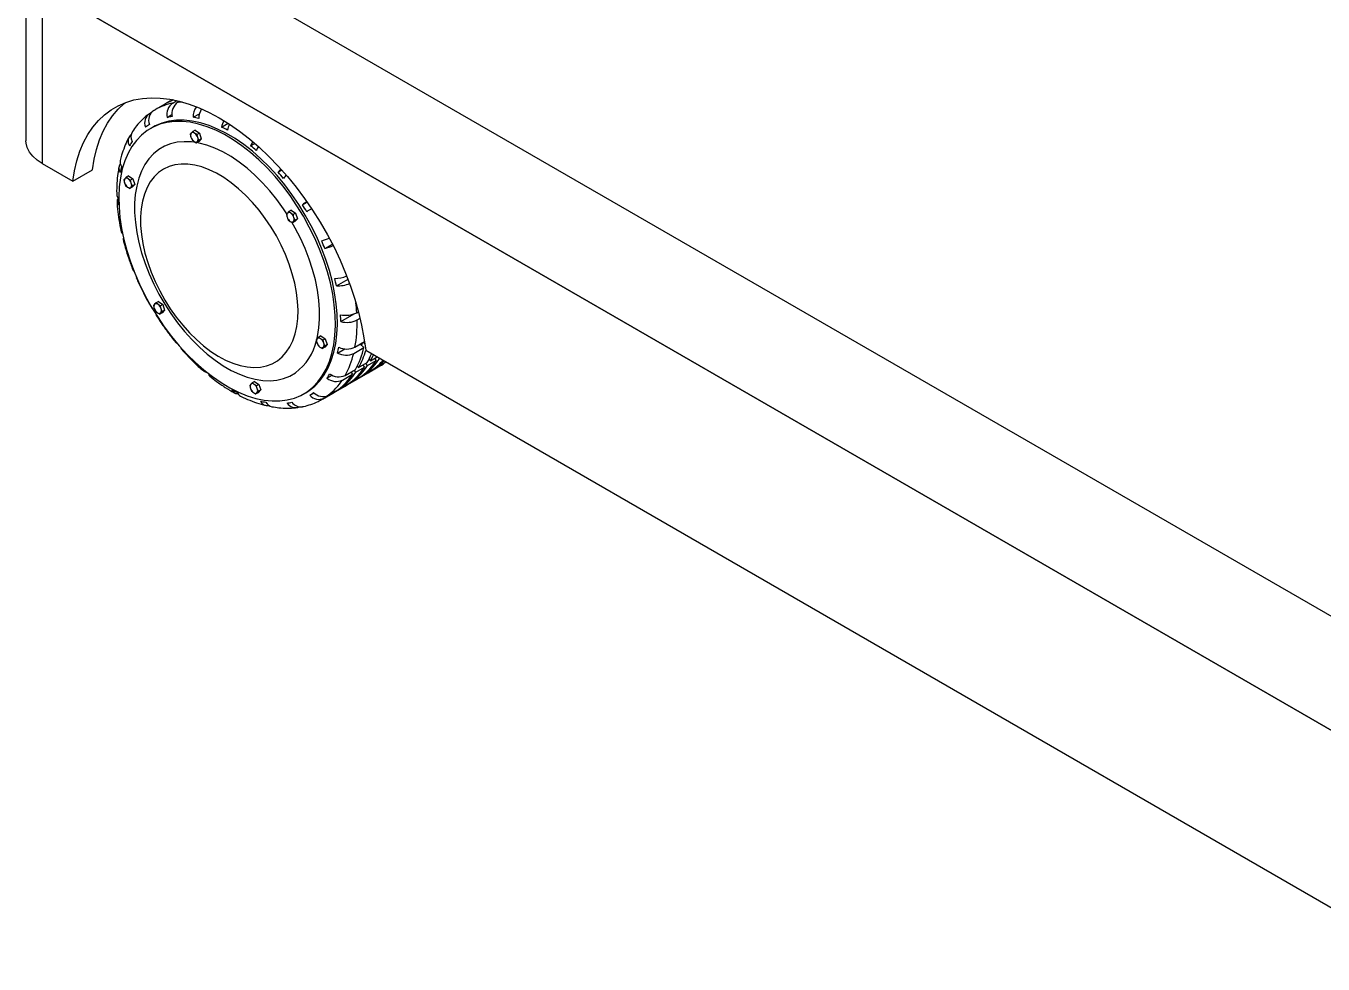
# Model space of a CAD drawing. Header units: millimetres. Extents: x 0 to 4412, y -498 to 1086.
# Drawn here: x 4180.2 to 4273.3, y 325 to 392.3 of the extents above; entities that cross this region are included whole.
import ezdxf

# ---------------------------------------------------------------- set-up
doc = ezdxf.new("R2010")
doc.units = ezdxf.units.MM
doc.header["$LTSCALE"] = 1.8

msp = doc.modelspace()

# ---------------------------------------------------------------- linework, layer by layer
at = {"color": 7, "linetype": 'Continuous', "lineweight": 30}
for p, q in [((4302.9568, 333.1169), (4181.3344, 403.328)), ((4302.9568, 333.1169), (4181.3344, 403.328)), ((4180.1629, 396.7954), (4180.1629, 384.0574)), ((4181.3344, 395.1626), (4302.9568, 324.9515)), ((4181.3344, 395.1626), (4181.3344, 382.4246)), ((4302.9568, 324.9515), (4181.3344, 395.1626)), ((4190.1906, 386.7231), (4189.4552, 386.2985)), ((4190.69, 387.0114), (4190.4169, 386.8537)), ((4190.6981, 386.766), (4191.0065, 386.9441)), ((4191.0724, 386.8263), (4191.1961, 386.8978)), ((4189.0415, 386.0242), (4189.188, 386.1088)), ((4189.3411, 386.2301), (4189.4436, 386.2918)), ((4190.301, 385.7431), (4190.6421, 385.94)), ((4192.1662, 385.7448), (4192.6187, 386.006)), ((4189.2481, 385.0243), (4189.1067, 384.9426)), ((4192.0314, 384.6153), (4191.9574, 384.5278)), ((4192.1358, 384.7203), (4192.0314, 384.6153)), ((4192.3009, 384.8156), (4192.1358, 384.7203)), ((4192.3009, 384.8156), (4192.6117, 384.6055)), ((4192.6117, 384.6055), (4192.4466, 384.5102)), ((4192.6117, 384.6055), (4192.7441, 384.203)), ((4194.2095, 385.0493), (4194.6736, 385.3173)), ((4191.9574, 384.5278), (4192.0084, 384.3178)), ((4192.0084, 384.3178), (4192.0898, 384.1253)), ((4192.5657, 384.0105), (4192.4006, 383.9152)), ((4192.4006, 383.9152), (4192.4745, 384.0026)), ((4192.4976, 384.3001), (4192.4466, 384.5102)), ((4192.4745, 384.0026), (4192.579, 384.1077)), ((4192.579, 384.1077), (4192.4976, 384.3001)), ((4192.7441, 384.203), (4192.5657, 384.0105)), ((4192.7441, 384.203), (4192.579, 384.1077)), ((4196.2917, 383.7043), (4196.5882, 383.8754)), ((4181.3344, 382.4246), (4183.5293, 381.1575)), ((4183.5293, 381.1575), (4184.9435, 381.974)), ((4198.2709, 381.8012), (4198.5366, 381.9546)), ((4187.189, 381.2512), (4187.24, 381.0412)), ((4187.24, 381.0412), (4187.3214, 380.8487)), ((4187.5325, 381.539), (4187.3674, 381.4437)), ((4187.5075, 381.3298), (4187.3674, 381.4437)), ((4187.6781, 381.2336), (4187.5075, 381.3298)), ((4187.5325, 381.539), (4187.8432, 381.3289)), ((4187.8432, 381.3289), (4187.6781, 381.2336)), ((4187.7291, 381.0235), (4187.6781, 381.2336)), ((4187.8105, 380.831), (4187.7291, 381.0235)), ((4187.9756, 380.9264), (4187.7972, 380.7339)), ((4187.9756, 380.9264), (4187.8105, 380.831)), ((4187.8432, 381.3289), (4187.9756, 380.9264)), ((4187.3214, 380.8487), (4187.4615, 380.7348)), ((4187.4615, 380.7348), (4187.6321, 380.6386)), ((4187.7972, 380.7339), (4187.6321, 380.6386)), ((4199.2069, 379.0748), (4199.0418, 378.9795)), ((4199.2069, 379.0748), (4199.5177, 378.8648)), ((4200.0122, 379.4699), (4200.3476, 379.6635)), ((4198.9374, 378.8745), (4198.8634, 378.7871)), ((4199.0418, 378.9795), (4198.9374, 378.8745)), ((4198.9958, 378.3845), (4199.136, 378.2707)), ((4199.182, 378.8657), (4199.0418, 378.9795)), ((4199.136, 378.2707), (4199.3066, 378.1744)), ((4199.3526, 378.7694), (4199.182, 378.8657)), ((4199.4717, 378.2697), (4199.3066, 378.1744)), ((4199.3066, 378.1744), (4199.3805, 378.2619)), ((4199.5177, 378.8648), (4199.3526, 378.7694)), ((4199.3805, 378.2619), (4199.485, 378.3669)), ((4199.6501, 378.4622), (4199.4717, 378.2697)), ((4199.6501, 378.4622), (4199.485, 378.3669)), ((4199.5177, 378.8648), (4199.6501, 378.4622)), ((4201.6223, 376.332), (4202.1633, 376.6443)), ((4202.4573, 373.6427), (4203.2866, 374.1215)), ((4189.67, 372.5216), (4189.5049, 372.4263)), ((4189.67, 372.5216), (4189.9808, 372.3115)), ((4189.4005, 372.3213), (4189.3265, 372.2338)), ((4189.5049, 372.4263), (4189.4005, 372.3213)), ((4189.4589, 371.8313), (4189.5991, 371.7175)), ((4189.6451, 372.3125), (4189.5049, 372.4263)), ((4189.5991, 371.7175), (4189.7697, 371.6212)), ((4189.8157, 372.2162), (4189.6451, 372.3125)), ((4189.9348, 371.7165), (4189.7697, 371.6212)), ((4189.7697, 371.6212), (4189.8437, 371.7087)), ((4189.9808, 372.3115), (4189.8157, 372.2162)), ((4189.8437, 371.7087), (4189.9481, 371.8137)), ((4190.1132, 371.909), (4189.9348, 371.7165)), ((4190.1132, 371.909), (4189.9481, 371.8137)), ((4189.9808, 372.3115), (4190.1132, 371.909)), ((4202.769, 371.0811), (4203.7158, 371.6276)), ((4203.9183, 371.7198), (4204.0355, 371.7875)), ((4203.9385, 371.1957), (4204.1522, 371.3191)), ((4201.001, 369.7697), (4201.052, 369.5596)), ((4201.3445, 370.0575), (4201.1794, 369.9622)), ((4201.3195, 369.8483), (4201.1794, 369.9622)), ((4201.4901, 369.7521), (4201.3195, 369.8483)), ((4201.3445, 370.0575), (4201.6552, 369.8474)), ((4201.6552, 369.8474), (4201.4901, 369.7521)), ((4201.5411, 369.542), (4201.4901, 369.7521)), ((4201.6552, 369.8474), (4201.7876, 369.4448)), ((4201.052, 369.5596), (4201.1334, 369.3671)), ((4201.1334, 369.3671), (4201.2735, 369.2533)), ((4201.2735, 369.2533), (4201.4441, 369.1571)), ((4201.6092, 369.2524), (4201.4441, 369.1571)), ((4201.6225, 369.3495), (4201.5411, 369.542)), ((4201.7876, 369.4448), (4201.6092, 369.2524)), ((4201.7876, 369.4448), (4201.6225, 369.3495)), ((4202.5364, 368.8217), (4203.0528, 369.1199)), ((4203.6914, 368.7964), (4204.4268, 369.221)), ((4203.7868, 369.2423), (4204.4743, 369.6392)), ((4204.1554, 369.4552), (4204.4268, 369.221)), ((4204.4957, 369.4874), (4204.3817, 369.5858)), ((4204.5531, 369.0208), (4278.1812, 326.5162)), ((4203.9501, 367.8869), (4204.0491, 367.7741)), ((4204.0491, 367.7741), (4204.6714, 368.1334)), ((4204.3445, 367.9447), (4204.4669, 367.796)), ((4204.6932, 367.9266), (4204.5708, 368.0753)), ((4204.6932, 367.9266), (4205.3154, 368.2858)), ((4204.7986, 368.3767), (4204.8976, 368.264)), ((4204.8976, 368.264), (4205.3808, 368.5429)), ((4204.9615, 367.538), (4205.6969, 367.9626)), ((4205.0756, 367.6065), (4205.811, 368.031)), ((4205.193, 368.4345), (4205.3154, 368.2858)), ((4205.3534, 367.8468), (4205.3752, 367.8123)), ((4205.3752, 367.8123), (4206.0108, 368.1792)), ((4205.5417, 368.4165), (4205.489, 368.4804)), ((4205.5417, 368.4165), (4205.5708, 368.4332)), ((4205.6965, 367.9624), (4205.811, 368.031)), ((4201.7751, 367.0186), (4202.1459, 367.2327)), ((4202.883, 366.8816), (4203.6184, 367.3061)), ((4203.0875, 367.219), (4203.8228, 367.6435)), ((4203.2644, 366.5584), (4203.8867, 366.9176)), ((4203.3786, 366.6268), (4204.0008, 366.986)), ((4203.496, 367.4548), (4203.6184, 367.3061)), ((4203.6781, 366.8326), (4204.3004, 367.1919)), ((4203.8447, 367.4368), (4203.7223, 367.5855)), ((4203.8447, 367.4368), (4204.4669, 367.796)), ((4203.8867, 366.9176), (4204.0008, 366.986)), ((4203.9863, 367.0105), (4204.0008, 366.986)), ((4204.113, 367.0482), (4204.7352, 367.4074)), ((4204.2271, 367.1166), (4204.2126, 367.1412)), ((4204.2271, 367.1166), (4204.8493, 367.4758)), ((4204.5048, 367.3569), (4204.5267, 367.3225)), ((4204.5267, 367.3225), (4205.1489, 367.6817)), ((4204.7352, 367.4074), (4204.8493, 367.4758)), ((4204.8348, 367.5004), (4204.8493, 367.4758)), ((4205.0756, 367.6065), (4205.0611, 367.631)), ((4196.3065, 366.5805), (4196.2325, 366.4931)), ((4196.2325, 366.4931), (4196.2835, 366.283)), ((4196.2835, 366.283), (4196.3649, 366.0905)), ((4196.4109, 366.6855), (4196.3065, 366.5805)), ((4196.576, 366.7809), (4196.4109, 366.6855)), ((4196.576, 366.7809), (4196.8868, 366.5708)), ((4196.8868, 366.5708), (4196.7217, 366.4755)), ((4196.7727, 366.2654), (4196.7217, 366.4755)), ((4196.7497, 365.9679), (4196.8541, 366.0729)), ((4196.8541, 366.0729), (4196.7727, 366.2654)), ((4197.0192, 366.1682), (4196.8408, 365.9758)), ((4197.0192, 366.1682), (4196.8541, 366.0729)), ((4196.8868, 366.5708), (4197.0192, 366.1682)), ((4201.5684, 365.5818), (4202.3038, 366.0063)), ((4201.8679, 365.7876), (4202.6033, 366.2122)), ((4202.1896, 365.9379), (4202.3038, 366.0063)), ((4202.2892, 366.0308), (4202.3038, 366.0063)), ((4202.4159, 366.0685), (4203.0382, 366.4277)), ((4202.53, 366.1369), (4202.5155, 366.1615)), ((4202.53, 366.1369), (4203.1523, 366.4962)), ((4202.8078, 366.3772), (4202.8296, 366.3428)), ((4202.8296, 366.3428), (4203.4519, 366.702)), ((4203.0382, 366.4277), (4203.1523, 366.4962)), ((4203.1378, 366.5207), (4203.1523, 366.4962)), ((4203.3786, 366.6268), (4203.364, 366.6513)), ((4203.6563, 366.8671), (4203.6781, 366.8326)), ((4196.8408, 365.9758), (4196.6757, 365.8805)), ((4196.6757, 365.8805), (4196.7497, 365.9679)), ((4200.1058, 365.8896), (4200.2472, 365.9712)), ((4200.5372, 365.7946), (4200.84, 365.9694)), ((4201.4542, 365.5133), (4202.1896, 365.9379)), ((4201.5684, 365.5818), (4201.4657, 365.52))]:
    msp.add_line(p, q, dxfattribs=at)
at = {"color": 7, "linetype": 'Continuous', "lineweight": 30, "flags": 128}
for points in [[(4183.5293, 381.1575), (4183.6506, 381.9137), (4183.8205, 382.6303), (4184.0383, 383.304), (4184.3029, 383.9315), (4184.6131, 384.51), (4184.9674, 385.0368), (4185.3642, 385.5093), (4185.8017, 385.9254), (4186.2777, 386.2832), (4186.79, 386.5809), (4187.3363, 386.8172), (4187.9139, 386.9909), (4188.5203, 387.1013), (4189.1525, 387.1478), (4189.8075, 387.1302), (4190.4824, 387.0486), (4191.174, 386.9034), (4191.8789, 386.6952), (4192.594, 386.4251), (4193.3159, 386.0942), (4194.0412, 385.7042), (4194.7664, 385.2568), (4195.4883, 384.7542), (4196.2034, 384.1988), (4196.9083, 383.593), (4197.5999, 382.9398), (4198.2748, 382.2422), (4198.9299, 381.5034), (4199.562, 380.727), (4200.1684, 379.9166), (4200.7461, 379.0759), (4201.2923, 378.2089), (4201.8047, 377.3197), (4202.2807, 376.4123), (4202.7181, 375.4912), (4203.1149, 374.5605), (4203.4692, 373.6246), (4203.7794, 372.688), (4204.044, 371.7549), (4204.2618, 370.8298), (4204.4317, 369.917), (4204.5531, 369.0208)], [(4184.9435, 381.974), (4185.0648, 382.7301), (4185.2347, 383.4467), (4185.4525, 384.1204), (4185.7171, 384.7479), (4186.0273, 385.3264), (4186.3816, 385.8532), (4186.7785, 386.3257), (4187.2159, 386.7419), (4187.2823, 386.7972)], [(4191.0724, 386.8263), (4191.2641, 386.8453), (4191.367, 386.8523)], [(4200.2472, 365.9712), (4200.4911, 366.1251), (4200.8945, 366.4455), (4201.2581, 366.8246), (4201.5794, 367.26), (4201.8565, 367.7488), (4202.0874, 368.2878), (4202.2708, 368.8736), (4202.4053, 369.5024), (4202.4902, 370.1701), (4202.5249, 370.8723), (4202.5092, 371.6045), (4202.4431, 372.3619), (4202.3271, 373.1397), (4202.1619, 373.9328), (4201.9486, 374.736), (4201.6887, 375.5442), (4201.3837, 376.3521), (4201.0357, 377.1544), (4200.647, 377.946), (4200.2199, 378.7217), (4199.7574, 379.4765), (4199.2624, 380.2055), (4198.7381, 380.9039), (4198.1879, 381.5673), (4197.6154, 382.1914), (4197.0243, 382.772), (4196.4185, 383.3055), (4195.8018, 383.7883), (4195.1782, 384.2173), (4194.5519, 384.5898), (4193.9269, 384.9033), (4193.3071, 385.1559), (4192.6968, 385.3458), (4192.0997, 385.4718), (4191.5198, 385.5331), (4190.9608, 385.5294), (4190.4264, 385.4606), (4189.92, 385.3272), (4189.4449, 385.13), (4189.2481, 385.0243)], [(4200.3496, 366.0434), (4200.7531, 366.3638), (4201.1167, 366.743), (4201.438, 367.1783), (4201.7151, 367.6671), (4201.946, 368.2062), (4202.1294, 368.792), (4202.2639, 369.4208), (4202.3488, 370.0884), (4202.3835, 370.7906), (4202.3677, 371.5228), (4202.3016, 372.2803), (4202.1856, 373.0581), (4202.0205, 373.8511), (4201.8072, 374.6544), (4201.5473, 375.4625), (4201.2423, 376.2704), (4200.8943, 377.0727), (4200.5055, 377.8643), (4200.0785, 378.64), (4199.616, 379.3948), (4199.1209, 380.1238), (4198.5966, 380.8223), (4198.0465, 381.4857), (4197.474, 382.1097), (4196.8829, 382.6904), (4196.277, 383.2238), (4195.6603, 383.7066), (4195.0368, 384.1357), (4194.4105, 384.5082), (4193.7854, 384.8217), (4193.1657, 385.0742), (4192.5553, 385.2641), (4191.9582, 385.3902), (4191.3783, 385.4515), (4190.8194, 385.4478), (4190.2849, 385.379), (4189.7785, 385.2456), (4189.3035, 385.0484), (4188.8628, 384.7888), (4188.4593, 384.4683), (4188.0957, 384.0892), (4187.7744, 383.6538), (4187.4973, 383.165), (4187.2664, 382.626), (4187.083, 382.0402), (4186.9485, 381.4114), (4186.8636, 380.7438), (4186.8289, 380.0416), (4186.8447, 379.3094), (4186.9108, 378.5519), (4187.0268, 377.7741), (4187.1919, 376.981), (4187.4052, 376.1778), (4187.6651, 375.3696), (4187.9701, 374.5618), (4188.3181, 373.7594), (4188.7069, 372.9678), (4189.1339, 372.1921), (4189.5964, 371.4373), (4190.0915, 370.7083), (4190.6158, 370.0099), (4191.1659, 369.3465), (4191.7384, 368.7224), (4192.3295, 368.1418), (4192.9354, 367.6084), (4193.5521, 367.1255), (4194.1756, 366.6965), (4194.8019, 366.324), (4195.427, 366.0105), (4196.0467, 365.7579), (4196.6571, 365.568), (4197.2542, 365.442), (4197.8341, 365.3807), (4198.3931, 365.3844), (4198.9275, 365.4532), (4199.4339, 365.5866), (4199.9089, 365.7838), (4200.3496, 366.0434)], [(4181.3344, 382.4246), (4180.9607, 382.6736), (4180.6522, 382.9507), (4180.4151, 383.2504), (4180.2543, 383.5666), (4180.1731, 383.8927), (4180.1629, 384.0574)], [(4192.3862, 383.9324), (4192.0523, 383.9767), (4191.5272, 383.9959), (4191.0255, 383.9497), (4190.5511, 383.8386), (4190.1075, 383.6634), (4189.6982, 383.4255), (4189.3262, 383.1265), (4188.9944, 382.7689), (4188.7053, 382.3554), (4188.4611, 381.889), (4188.2637, 381.3734), (4188.1146, 380.8124), (4188.0148, 380.2104), (4187.9653, 379.5718), (4187.9662, 378.9017), (4188.0177, 378.205), (4188.1194, 377.4871), (4188.2704, 376.7534), (4188.4696, 376.0096), (4188.7156, 375.2612), (4189.0063, 374.514), (4189.3397, 373.7737), (4189.7132, 373.0459), (4190.1239, 372.3361), (4190.5687, 371.6497), (4191.0442, 370.9921), (4191.5469, 370.368), (4192.0728, 369.7825), (4192.6181, 369.2397), (4193.1784, 368.744), (4193.7496, 368.2991), (4194.3274, 367.9083), (4194.9072, 367.5747), (4195.4848, 367.3008), (4196.0557, 367.0886), (4196.6155, 366.9398), (4197.1601, 366.8555), (4197.6852, 366.8363), (4198.1869, 366.8825), (4198.6613, 366.9936), (4199.1049, 367.1688), (4199.5142, 367.4067), (4199.5142, 367.4067)], [(4198.8893, 378.813), (4198.6437, 379.1824), (4198.1682, 379.8401), (4197.6655, 380.4641), (4197.1396, 381.0497), (4196.5944, 381.5924), (4196.034, 382.0881), (4195.4628, 382.5331), (4194.8851, 382.9238), (4194.3052, 383.2575), (4193.7276, 383.5314), (4193.1567, 383.7436), (4192.5969, 383.8924), (4192.4202, 383.9265)], [(4198.2176, 368.273), (4198.5564, 368.5485), (4198.8556, 368.8813), (4199.1125, 369.2688), (4199.3248, 369.7074), (4199.4906, 370.1933), (4199.6086, 370.7222), (4199.6776, 371.2896), (4199.6971, 371.8903), (4199.6669, 372.5191), (4199.5872, 373.1705), (4199.4588, 373.8388), (4199.2828, 374.518), (4199.0607, 375.2023), (4198.7944, 375.8856), (4198.4864, 376.5619), (4198.1394, 377.2253), (4197.7563, 377.8699), (4197.3406, 378.4901), (4196.8958, 379.0803), (4196.426, 379.6355), (4195.9352, 380.1508), (4195.4277, 380.6216), (4194.9081, 381.0437), (4194.3809, 381.4136), (4193.8506, 381.7278), (4193.322, 381.9837), (4192.7997, 382.1791), (4192.2884, 382.3121), (4191.7924, 382.3817), (4191.3162, 382.3871), (4190.8639, 382.3285), (4190.4396, 382.2062), (4190.0469, 382.0214), (4189.6893, 381.7757), (4189.3699, 381.4712), (4189.0916, 381.1106), (4188.8567, 380.6971), (4188.6674, 380.2343), (4188.5254, 379.7264), (4188.4318, 379.1776), (4188.3875, 378.593), (4188.3929, 377.9775), (4188.4479, 377.3367), (4188.552, 376.6762), (4188.7044, 376.0016), (4188.9037, 375.3191), (4189.1481, 374.6346), (4189.4355, 373.954), (4189.7634, 373.2835), (4190.1289, 372.6288), (4190.5288, 371.9957), (4190.9595, 371.3898), (4191.4173, 370.8164), (4191.8981, 370.2806), (4192.3978, 369.7871), (4192.9119, 369.3401), (4193.4359, 368.9437), (4193.9652, 368.6012), (4194.4952, 368.3158), (4195.0212, 368.09), (4195.5386, 367.9256), (4196.0428, 367.8242), (4196.5295, 367.7866), (4196.9942, 367.8133), (4197.433, 367.9038), (4197.842, 368.0575), (4198.2176, 368.273)], [(4201.0451, 369.7945), (4201.0978, 370.0198), (4201.1976, 370.6218), (4201.2472, 371.2604), (4201.2462, 371.9305), (4201.1947, 372.6272), (4201.093, 373.3451), (4200.942, 374.0788), (4200.7428, 374.8226), (4200.4969, 375.571), (4200.2061, 376.3182), (4199.8727, 377.0585), (4199.4992, 377.7863), (4199.2614, 378.2074)], [(4188.1359, 374.1664), (4188.1194, 374.1706), (4188.0978, 374.1876), (4188.0991, 374.2148), (4188.1079, 374.2313)], [(4189.2195, 372.0464), (4189.2133, 372.0433), (4189.2005, 372.0386), (4189.2092, 372.0467), (4189.2163, 372.0518)], [(4189.5284, 371.5436), (4189.5221, 371.5361), (4189.5168, 371.5224)], [(4204.267, 369.3589), (4204.2833, 369.4167), (4204.3186, 369.5493)], [(4205.9641, 368.1523), (4205.9161, 368.1061), (4205.811, 368.031)], [(4203.9988, 366.9847), (4204.071, 367.0243), (4204.2271, 367.1166)], [(4204.8473, 367.4746), (4204.9195, 367.5141), (4205.0756, 367.6065)], [(4202.3017, 366.005), (4202.3739, 366.0446), (4202.53, 366.1369)], [(4203.1502, 366.4949), (4203.2224, 366.5344), (4203.3786, 366.6268)]]:
    msp.add_lwpolyline(points, dxfattribs=at)
at = {"color": 7, "linetype": 'Continuous', "lineweight": 30}
for centre, radius, start, end in [((4191.509, 382.7247), 4.1219, 101.346303, 120.072428), ((4192.2044, 383.2327), 4.0296, 111.12444, 119.982813), ((4191.2539, 385.9618), 0.9776, 124.646796, 192.923418), ((4192.4198, 383.3841), 4.0062, 115.255123, 121.900306), ((4191.6488, 385.9924), 1.0138, 124.653007, 190.94491), ((4193.4621, 385.7655), 1.296, 145.206646, 180.91568), ((4189.4927, 385.35), 0.8113, 123.787404, 202.113311), ((4189.8136, 385.5318), 0.8431, 124.086705, 200.362925), ((4191.1607, 381.5288), 4.3011, 96.772817, 101.529538), ((4191.0449, 379.4456), 6.3982, 76.256351, 79.906465), ((4193.9289, 385.6261), 1.3644, 148.006261, 178.550798), ((4188.44, 384.3487), 0.7352, 148.852214, 207.046989), ((4191.0274, 382.0195), 3.7918, 121.907897, 127.081601), ((4192.2889, 384.4457), 0.3083, 146.638879, 204.51647), ((4192.1487, 384.4724), 0.1849, 46.494782, 129.379264), ((4191.9183, 384.1144), 0.6083, 17.775421, 53.984943), ((4195.7415, 384.7672), 1.5578, 151.612232, 169.564858), ((4189.8012, 376.1438), 9.9369, 60.942488, 63.664113), ((4196.1799, 384.479), 1.5916, 151.237196, 167.261591), ((4188.1668, 384.0298), 0.6637, 131.928192, 210.123868), ((4191.8311, 381.3453), 4.847, 146.586312, 150.978771), ((4192.5876, 384.5035), 0.6083, 197.775421, 233.984943), ((4192.3572, 384.1456), 0.1849, 226.494782, 309.379264), ((4192.217, 384.1722), 0.3083, 326.638879, 24.51647), ((4197.9958, 382.9782), 1.8523, 146.689723, 156.921498), ((4187.4375, 372.6373), 14.1731, 49.190294, 51.33818), ((4198.462, 382.5091), 1.9585, 144.86668, 154.097031), ((4187.3321, 382.1013), 0.5044, 141.893934, 217.909215), ((4187.4968, 382.5409), 0.5764, 168.266195, 214.880394), ((4194.2951, 380.4358), 7.4848, 166.277251, 169.564912), ((4200.5023, 380.0466), 2.8386, 135.71769, 141.820701), ((4187.5205, 381.1691), 0.3083, 146.638879, 204.51647), ((4187.8192, 381.2269), 0.6083, 197.775421, 233.984943), ((4187.3803, 381.1957), 0.1849, 46.494782, 129.379264), ((4187.1499, 380.8378), 0.6083, 17.775421, 53.984943), ((4187.4486, 380.8956), 0.3083, 326.638879, 24.51647), ((4184.8929, 370.0488), 17.807, 39.454193, 41.298874), ((4201.1196, 379.1751), 3.3061, 133.150841, 138.529984), ((4187.0632, 380.2253), 0.3855, 182.834691, 225.163512), ((4198.1746, 380.1418), 11.3849, 180.955554, 183.44121), ((4187.5888, 380.8689), 0.1849, 226.494782, 309.379264), ((4187.0323, 379.704), 0.331, 136.62986, 227.872231), ((4207.2757, 369.0152), 12.7302, 123.0536, 124.790045), ((4183.5179, 369.0157), 19.5282, 30.632051, 32.366675), ((4225.1658, 338.0771), 47.845, 120.78596, 121.283543), ((4199.1949, 378.705), 0.3083, 146.638879, 204.51647), ((4199.4936, 378.7627), 0.6083, 197.775421, 233.984943), ((4199.0547, 378.7316), 0.1849, 46.494782, 129.379264), ((4199.2632, 378.4048), 0.1849, 226.494782, 309.379264), ((4198.8243, 378.3737), 0.6083, 17.775421, 53.984943), ((4199.123, 378.4314), 0.3083, 326.638879, 24.51647), ((4187.1994, 377.5673), 0.2015, 195.218958, 241.449419), ((4187.2944, 377.0043), 0.1603, 141.692911, 242.624126), ((4199.7878, 381.9696), 5.3483, 287.510504, 293.71352), ((4184.2929, 369.3765), 18.6733, 21.869151, 23.656331), ((4200.5558, 380.5407), 4.3417, 284.220105, 292.55222), ((4187.9213, 374.7676), 0.0618, 207.180937, 261.500084), ((4202.2583, 376.7494), 2.5742, 271.614871, 291.397009), ((4187.2418, 370.3176), 15.5746, 12.327292, 14.344302), ((4202.5154, 375.9831), 2.3411, 268.576461, 292.212107), ((4189.6581, 372.1517), 0.3083, 146.638879, 204.51647), ((4189.9568, 372.2095), 0.6083, 197.775421, 233.984943), ((4189.5178, 372.1784), 0.1849, 46.494782, 129.379264), ((4189.7264, 371.8516), 0.1849, 226.494782, 309.379264), ((4189.2874, 371.8205), 0.6083, 17.775421, 53.984943), ((4189.5861, 371.8782), 0.3083, 326.638879, 24.51647), ((4203.1382, 373.2243), 1.6947, 256.761276, 297.409634), ((4191.3858, 370.8912), 11.3849, 0.955554, 3.44121), ((4190.767, 370.9262), 13.1753, 3.453508, 6.574799), ((4203.2087, 372.6179), 1.5984, 254.034183, 297.16367), ((4194.0499, 370.9809), 9.8909, 349.876467, 1.244767), ((4197.1048, 370.6314), 4.0254, 306.76591, 346.92619), ((4201.3325, 369.6876), 0.3083, 146.638879, 204.51647), ((4201.1923, 369.7142), 0.1849, 46.494782, 129.379264), ((4200.9619, 369.3563), 0.6083, 17.775421, 53.984943), ((4190.9784, 369.6231), 0.0696, 162.25022, 277.723934), ((4191.3846, 369.19), 0.1006, 168.429791, 217.318047), ((4201.6312, 369.7453), 0.6083, 197.775421, 233.984943), ((4201.4008, 369.3874), 0.1849, 226.494782, 309.379264), ((4201.2606, 369.4141), 0.3083, 326.638879, 24.51647), ((4195.2653, 370.5973), 7.4848, 346.277251, 349.564912), ((4203.1384, 369.9292), 1.2605, 241.468663, 296.019709), ((4203.2058, 370.4218), 1.3148, 243.843202, 296.225192), ((4197.5103, 370.2586), 6.3517, 331.409458, 346.69131), ((4198.2457, 370.6831), 6.3517, 331.409458, 346.69131), ((4198.605, 370.7521), 6.2054, 331.3213, 343.747512), ((4199.6193, 370.9279), 5.7734, 331.051229, 338.118208), ((4201.009, 370.3271), 4.3972, 307.373399, 326.913075), ((4201.6312, 370.6863), 4.3972, 307.373399, 326.913075), ((4201.8575, 370.817), 4.3972, 307.373399, 326.913075), ((4199.961, 371.0002), 5.6443, 331.00222, 335.916929), ((4202.5885, 371.0577), 4.2371, 307.177221, 319.368792), ((4202.8516, 371.1459), 4.181, 307.12648, 316.308693), ((4202.1229, 378.3958), 14.1731, 229.190294, 231.33818), ((4193.0801, 367.6798), 0.2203, 182.957043, 278.928601), ((4193.5283, 367.3526), 0.2607, 185.235461, 228.946514), ((4197.7293, 369.6878), 4.847, 326.586312, 330.978771), ((4202.4369, 367.8224), 1.0412, 230.533832, 295.365275), ((4202.6236, 368.1944), 1.0801, 232.603732, 295.432402), ((4199.9342, 369.7066), 4.3972, 307.373399, 326.913075), ((4200.1604, 369.8373), 4.3972, 307.373399, 326.913075), ((4200.7827, 370.1965), 4.3972, 307.373399, 326.913075), ((4199.7592, 374.8893), 9.9369, 240.942488, 243.664113), ((4195.3071, 366.3084), 0.3886, 195.717877, 280.279801), ((4195.7739, 366.1247), 0.4459, 198.435135, 242.019941), ((4196.5641, 366.411), 0.3083, 146.638879, 204.51647), ((4196.8628, 366.4687), 0.6083, 197.775421, 233.984943), ((4196.4238, 366.4376), 0.1849, 46.494782, 129.379264), ((4196.6324, 366.1108), 0.1849, 226.494782, 309.379264), ((4196.1934, 366.0797), 0.6083, 17.775421, 53.984943), ((4196.4921, 366.1375), 0.3083, 326.638879, 24.51647), ((4198.533, 369.0135), 3.7918, 301.907897, 307.081601), ((4201.4799, 366.5994), 0.8998, 222.76691, 295.549443), ((4199.1988, 369.2821), 4.3972, 307.373399, 326.913075), ((4198.5155, 371.5875), 6.3982, 256.256351, 259.906465), ((4197.508, 365.6141), 0.5666, 205.236119, 279.841802), ((4197.9513, 365.5811), 0.6294, 207.720347, 258.225824), ((4198.3997, 369.5043), 4.3011, 276.772817, 281.529538), ((4199.5087, 365.6172), 0.7139, 212.543983, 293.794966), ((4199.8889, 365.7268), 0.7663, 214.763355, 279.461052), ((4201.192, 366.3627), 0.8669, 220.942435, 295.732563)]:
    msp.add_arc(centre, radius, start, end, dxfattribs=at)
for points, knots in [([(4188.9746, 385.9769), (4188.9447, 385.9551), (4188.7683, 385.8265), (4188.4716, 385.5526), (4188.1103, 385.1594), (4187.9085, 384.8658), (4187.8133, 384.7272)], [0, 0, 0, 0, 0.0655325, 0.3877375, 0.7111146, 1, 1, 1, 1]), ([(4192.276, 384.6065), (4192.2387, 384.6337), (4192.1888, 384.6703), (4192.1465, 384.7102), (4192.1358, 384.7203)], [0, 0, 0, 0, 0.7469333, 1, 1, 1, 1]), ([(4192.4466, 384.5102), (4192.4449, 384.511), (4192.3844, 384.5402), (4192.3295, 384.5738), (4192.276, 384.6065)], [0, 0, 0, 0, 0.0269952, 1, 1, 1, 1]), ([(4187.589, 384.3499), (4187.5535, 384.2897), (4187.418, 384.06), (4187.2302, 383.617), (4187.047, 383.113), (4186.968, 382.7793), (4186.9389, 382.6566)], [0, 0, 0, 0, 0.1200831, 0.4583457, 0.8007515, 1, 1, 1, 1]), ([(4192.0898, 384.1253), (4192.1005, 384.1152), (4192.1428, 384.0753), (4192.1927, 384.0387), (4192.23, 384.0115)], [0, 0, 0, 0, 0.2530667, 1, 1, 1, 1]), ([(4192.23, 384.0115), (4192.2834, 383.9788), (4192.3384, 383.9452), (4192.3989, 383.916), (4192.4006, 383.9152)], [0, 0, 0, 0, 0.9730048, 1, 1, 1, 1]), ([(4186.8385, 382.1924), (4186.8098, 382.0356), (4186.7404, 381.6562), (4186.6902, 381.0187), (4186.6671, 380.5118), (4186.6792, 380.2339), (4186.6805, 380.2061)], [0, 0, 0, 0, 0.2499093, 0.604699, 0.9605444, 1, 1, 1, 1]), ([(4187.263, 381.3387), (4187.2423, 381.3155), (4187.2146, 381.2845), (4187.1942, 381.2579), (4187.189, 381.2512)], [0, 0, 0, 0, 0.7469333, 1, 1, 1, 1]), ([(4187.3674, 381.4437), (4187.3663, 381.4427), (4187.3276, 381.4056), (4187.2948, 381.3717), (4187.263, 381.3387)], [0, 0, 0, 0, 0.0269952, 1, 1, 1, 1]), ([(4187.6321, 380.6386), (4187.6373, 380.6453), (4187.6577, 380.6719), (4187.6854, 380.7029), (4187.7061, 380.726)], [0, 0, 0, 0, 0.2530667, 1, 1, 1, 1]), ([(4187.7061, 380.726), (4187.738, 380.759), (4187.7708, 380.7929), (4187.8095, 380.83), (4187.8105, 380.831)], [0, 0, 0, 0, 0.9730048, 1, 1, 1, 1]), ([(4186.7019, 379.6819), (4186.7036, 379.6343), (4186.7144, 379.337), (4186.7816, 378.7716), (4186.8807, 378.0962), (4186.9748, 377.6734), (4187.0099, 377.5156)], [0, 0, 0, 0, 0.0685352, 0.427572, 0.7862701, 1, 1, 1, 1]), ([(4198.8634, 378.7871), (4198.8667, 378.7689), (4198.8795, 378.6972), (4198.8995, 378.6284), (4198.9144, 378.577)], [0, 0, 0, 0, 0.2530667, 1, 1, 1, 1]), ([(4198.9144, 378.577), (4198.9388, 378.513), (4198.9638, 378.4471), (4198.995, 378.3862), (4198.9958, 378.3845)], [0, 0, 0, 0, 0.9730048, 1, 1, 1, 1]), ([(4199.4036, 378.5594), (4199.3886, 378.6108), (4199.3687, 378.6796), (4199.3558, 378.7513), (4199.3526, 378.7694)], [0, 0, 0, 0, 0.7469333, 1, 1, 1, 1]), ([(4199.485, 378.3669), (4199.4841, 378.3685), (4199.453, 378.4295), (4199.4279, 378.4953), (4199.4036, 378.5594)], [0, 0, 0, 0, 0.0269952, 1, 1, 1, 1]), ([(4187.1402, 376.9624), (4187.1884, 376.7745), (4187.3047, 376.3213), (4187.5423, 375.5994), (4187.7379, 375.0449), (4187.8589, 374.7603), (4187.8677, 374.7396)], [0, 0, 0, 0, 0.2541706, 0.6132105, 0.9718575, 1, 1, 1, 1]), ([(4188.1009, 374.1889), (4188.1258, 374.1294), (4188.2613, 373.8061), (4188.5458, 373.2283), (4188.8882, 372.5697), (4189.1207, 372.181), (4189.2044, 372.0412)], [0, 0, 0, 0, 0.0809251, 0.4397659, 0.7984689, 1, 1, 1, 1]), ([(4189.3265, 372.2338), (4189.3269, 372.2319), (4189.3394, 372.1602), (4189.3587, 372.0911), (4189.3775, 372.0238)], [0, 0, 0, 0, 0.0269952, 1, 1, 1, 1]), ([(4189.3775, 372.0238), (4189.3958, 371.9743), (4189.4202, 371.9081), (4189.4511, 371.8468), (4189.4589, 371.8313)], [0, 0, 0, 0, 0.7469333, 1, 1, 1, 1]), ([(4189.8667, 372.0062), (4189.8479, 372.0734), (4189.8285, 372.1426), (4189.816, 372.2143), (4189.8157, 372.2162)], [0, 0, 0, 0, 0.9730048, 1, 1, 1, 1]), ([(4189.9481, 371.8137), (4189.9403, 371.8292), (4189.9094, 371.8905), (4189.8849, 371.9567), (4189.8667, 372.0062)], [0, 0, 0, 0, 0.2530667, 1, 1, 1, 1]), ([(4189.5199, 371.5243), (4189.6352, 371.3433), (4189.906, 370.9178), (4190.3688, 370.2801), (4190.7229, 369.8117), (4190.9152, 369.5882), (4190.9238, 369.5782)], [0, 0, 0, 0, 0.2656758, 0.6243452, 0.9832383, 1, 1, 1, 1]), ([(4201.075, 369.8571), (4201.0486, 369.8274), (4201.0216, 369.7967), (4201.0015, 369.7704), (4201.001, 369.7697)], [0, 0, 0, 0, 0.97300478, 1, 1, 1, 1]), ([(4201.1794, 369.9622), (4201.1696, 369.9528), (4201.1312, 369.9158), (4201.099, 369.8822), (4201.075, 369.8571)], [0, 0, 0, 0, 0.2530667, 1, 1, 1, 1]), ([(4191.3074, 369.1315), (4191.3545, 369.0762), (4191.5849, 368.8056), (4192.0205, 368.3565), (4192.5162, 367.8703), (4192.8264, 367.6062), (4192.9338, 367.5148)], [0, 0, 0, 0, 0.0921628, 0.4507645, 0.8098775, 1, 1, 1, 1]), ([(4201.4441, 369.1571), (4201.4447, 369.1578), (4201.4647, 369.1841), (4201.4918, 369.2147), (4201.5181, 369.2445)], [0, 0, 0, 0, 0.0269952, 1, 1, 1, 1]), ([(4201.5181, 369.2445), (4201.5421, 369.2696), (4201.5743, 369.3032), (4201.6128, 369.3402), (4201.6225, 369.3495)], [0, 0, 0, 0, 0.7469333, 1, 1, 1, 1]), ([(4193.3597, 367.1588), (4193.5195, 367.0319), (4193.8859, 366.7412), (4194.4716, 366.3489), (4194.899, 366.078), (4195.1158, 365.967), (4195.1181, 365.9657)], [0, 0, 0, 0, 0.2776388, 0.6365109, 0.9960083, 1, 1, 1, 1]), ([(4196.3649, 366.0905), (4196.3661, 366.0895), (4196.4079, 366.0495), (4196.4572, 366.0126), (4196.5051, 365.9767)], [0, 0, 0, 0, 0.0269952, 1, 1, 1, 1]), ([(4196.5511, 366.5717), (4196.5032, 366.6076), (4196.454, 366.6445), (4196.4121, 366.6845), (4196.4109, 366.6855)], [0, 0, 0, 0, 0.9730048, 1, 1, 1, 1]), ([(4196.5051, 365.9767), (4196.5457, 365.9514), (4196.6001, 365.9174), (4196.6604, 365.8879), (4196.6757, 365.8805)], [0, 0, 0, 0, 0.7469333, 1, 1, 1, 1]), ([(4196.7217, 366.4755), (4196.7064, 366.4829), (4196.6461, 366.5124), (4196.5917, 366.5464), (4196.5511, 366.5717)], [0, 0, 0, 0, 0.2530667, 1, 1, 1, 1]), ([(4195.5669, 365.7357), (4195.6296, 365.703), (4195.907, 365.5582), (4196.4007, 365.3596), (4196.9413, 365.1671), (4197.2638, 365.0926), (4197.3732, 365.0673)], [0, 0, 0, 0, 0.1041949, 0.4609254, 0.8172087, 1, 1, 1, 1]), ([(4200.0138, 364.9744), (4200.0376, 364.9781), (4200.2488, 365.0109), (4200.626, 365.1316), (4201.0894, 365.3091), (4201.3561, 365.4641), (4201.4643, 365.527)], [0, 0, 0, 0, 0.04553777, 0.40391476, 0.75807804, 1, 1, 1, 1]), ([(4197.824, 364.97), (4197.9867, 364.9423), (4198.3573, 364.8791), (4198.9218, 364.8589), (4199.3489, 364.8659), (4199.5651, 364.902), (4199.5894, 364.9061)], [0, 0, 0, 0, 0.2701344, 0.6154912, 0.9567766, 1, 1, 1, 1])]:
    msp.add_open_spline(points, degree=3, knots=knots, dxfattribs=at)

doc.saveas('drawing.dxf')
